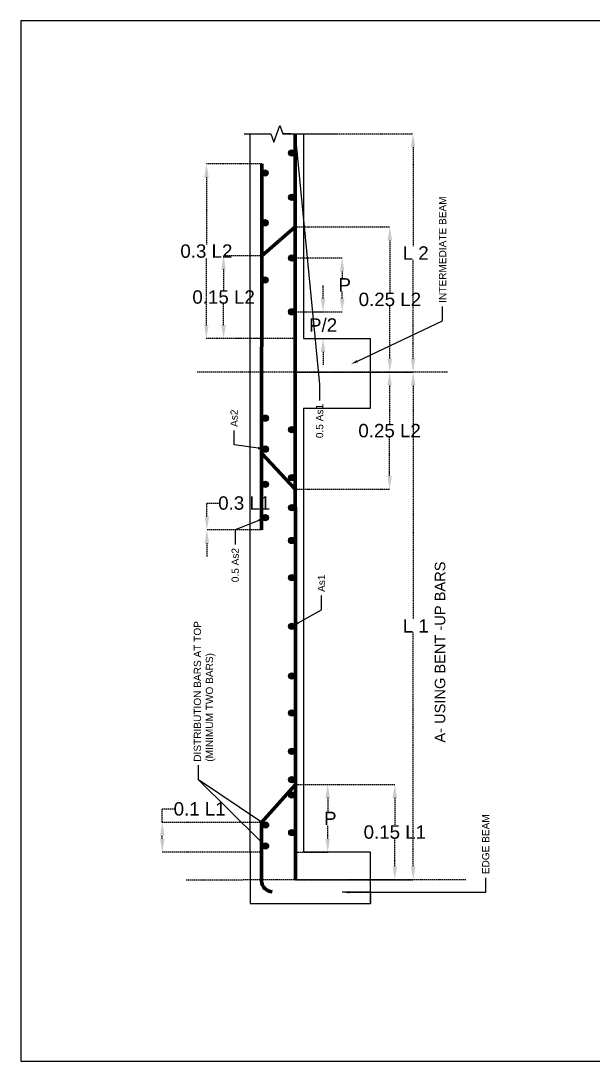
# Model space of a CAD drawing. Header units: millimetres. Extents: x 955 to 145987, y 2368 to 73967.
# Drawn here: x 65803 to 71355, y 45582 to 55682 of the extents above; entities that cross this region are included whole.
import ezdxf
from ezdxf import colors
from ezdxf.entities.mleader import LeaderData, LeaderLine
from ezdxf.math import Vec2, Vec3

# ---------------------------------------------------------------- set-up
doc = ezdxf.new("R2010")
doc.units = ezdxf.units.MM
doc.linetypes.add('HIDDENX2', pattern=[19.05, 12.7, -6.35])
doc.styles.get("Standard").update_dxf_attribs({"font": 'arial.ttf'})
doc.dimstyles.new('beam 2', dxfattribs={"dimtxt": 130, "dimasz": 130, "dimexe": 0.18, "dimexo": 0.0625, "dimgap": 0.09, "dimtad": 0, "dimtih": 1, "dimtoh": 1, "dimdec": 4, "dimzin": 0, "dimdsep": 46, "dimtxsty": 'Standard', "dimcen": 0.09, "dimadec": 0, "dimazin": 0, "dimtfac": 1, "dimtdec": 4, "dimtofl": 0, "dimtmove": 0, "dimatfit": 3, "dimfxl": 1, "dimtolj": 1, "dimtzin": 0, "dimarcsym": 0})

# ---------------------------------------------------------------- blocks, each defined once
blk = doc.blocks.new('*D73')
at = {"color": 0, "linetype": 'HIDDENX2', "lineweight": -2, "transparency": 16777216}
for p, q in [((68468, 52272), (69609, 52272)), ((69609, 52142), (69609, 49874)), ((69609, 47474), (69609, 49743)), ((68468, 47344), (69609, 47344))]:
    blk.add_line(p, q, dxfattribs=at)
at = {"color": 0, "linetype": 'HIDDENX2', "transparency": 16777216}
for points in [[(69587, 52142), (69631, 52142), (69609, 52272)], [(69587, 47474), (69631, 47474), (69609, 47344)]]:
    blk.add_solid(points, dxfattribs=at)
at = {"layer": 'DEFPOINTS', "color": 0, "linetype": 'HIDDENX2', "transparency": 16777216}
for p in [(68468, 52272), (69609, 52272), (68468, 47344)]:
    blk.add_point(p, dxfattribs=at)
at = {"color": 0, "linetype": 'HIDDENX2', "transparency": 16777216, "insert": (69609, 49808), "char_height": 130, "attachment_point": 5}
blk.add_mtext('\\A1; L 1 ', dxfattribs=at)
blk = doc.blocks.new('*D74')
at = {"color": 0, "linetype": 'HIDDENX2', "lineweight": -2, "transparency": 16777216}
for p, q in [((68467, 48268), (69431, 48268)), ((69431, 48138), (69431, 47873)), ((69431, 47475), (69431, 47740)), ((68468, 47344), (69431, 47345))]:
    blk.add_line(p, q, dxfattribs=at)
at = {"color": 0, "linetype": 'HIDDENX2', "transparency": 16777216}
for points in [[(69452, 48138), (69409, 48138), (69431, 48268)], [(69453, 47475), (69409, 47475), (69431, 47345)]]:
    blk.add_solid(points, dxfattribs=at)
at = {"layer": 'DEFPOINTS', "color": 0, "linetype": 'HIDDENX2', "transparency": 16777216}
for p in [(68467, 48268), (69431, 48268), (68468, 47344)]:
    blk.add_point(p, dxfattribs=at)
at = {"color": 0, "linetype": 'HIDDENX2', "transparency": 16777216, "insert": (69431, 47806), "char_height": 130, "attachment_point": 5}
blk.add_mtext('\\A1;0.15 L1', dxfattribs=at)
blk = doc.blocks.new('*D75')
at = {"color": 0, "linetype": 'HIDDENX2', "lineweight": -2, "transparency": 16777216}
for p, q in [((68467, 48268), (68780, 48268)), ((68780, 48138), (68780, 48004)), ((68780, 47740), (68780, 47874)), ((68468, 47610), (68780, 47610))]:
    blk.add_line(p, q, dxfattribs=at)
at = {"color": 0, "linetype": 'HIDDENX2', "transparency": 16777216}
for points in [[(68801, 48138), (68758, 48138), (68780, 48268)], [(68802, 47740), (68758, 47740), (68780, 47610)]]:
    blk.add_solid(points, dxfattribs=at)
at = {"layer": 'DEFPOINTS', "color": 0, "linetype": 'HIDDENX2', "transparency": 16777216}
for p in [(68467, 48268), (68780, 48268), (68467, 47610)]:
    blk.add_point(p, dxfattribs=at)
at = {"color": 0, "linetype": 'HIDDENX2', "transparency": 16777216, "insert": (68780, 47939), "char_height": 130, "attachment_point": 5}
blk.add_mtext('\\A1; P ', dxfattribs=at)
blk = doc.blocks.new('*D76')
at = {"color": 0, "linetype": 'HIDDENX2', "lineweight": -2, "transparency": 16777216}
for p, q in [((67175, 47901), (67175, 48031)), ((67175, 48031), (67305, 48031)), ((68139, 47901), (67175, 47901)), ((67175, 47740), (67175, 47771)), ((68139, 47610), (67175, 47610))]:
    blk.add_line(p, q, dxfattribs=at)
at = {"color": 0, "linetype": 'HIDDENX2', "transparency": 16777216}
for points in [[(67154, 47771), (67197, 47771), (67175, 47901)], [(67154, 47740), (67197, 47740), (67175, 47610)]]:
    blk.add_solid(points, dxfattribs=at)
at = {"layer": 'DEFPOINTS', "color": 0, "linetype": 'HIDDENX2', "transparency": 16777216}
for p in [(67175, 47901), (68139, 47901), (68139, 47610)]:
    blk.add_point(p, dxfattribs=at)
at = {"color": 0, "linetype": 'HIDDENX2', "transparency": 16777216, "insert": (67538, 48031), "char_height": 130, "attachment_point": 5}
blk.add_mtext('\\A1;0.1 L1', dxfattribs=at)
blk = doc.blocks.new('*D77')
at = {"color": 0, "linetype": 'HIDDENX2', "lineweight": -2, "transparency": 16777216}
for p, q in [((67608, 50870), (67608, 51000)), ((67608, 51000), (67738, 51000)), ((68139, 50740), (67608, 50740)), ((68139, 50740), (67608, 50740)), ((67608, 50610), (67608, 50480))]:
    blk.add_line(p, q, dxfattribs=at)
at = {"color": 0, "linetype": 'HIDDENX2', "transparency": 16777216}
for points in [[(67586, 50870), (67630, 50870), (67608, 50740)], [(67586, 50610), (67630, 50610), (67608, 50740)]]:
    blk.add_solid(points, dxfattribs=at)
at = {"layer": 'DEFPOINTS', "color": 0, "linetype": 'HIDDENX2', "transparency": 16777216}
for p in [(67608, 50740), (68139, 50740), (68139, 50740)]:
    blk.add_point(p, dxfattribs=at)
at = {"color": 0, "linetype": 'HIDDENX2', "transparency": 16777216, "insert": (67970, 51000), "char_height": 130, "attachment_point": 5}
blk.add_mtext('\\A1;0.3 L1', dxfattribs=at)
blk = doc.blocks.new('*D78')
at = {"color": 0, "linetype": 'HIDDENX2', "lineweight": -2, "transparency": 16777216}
for p, q in [((68141, 53401), (67770, 53401)), ((67770, 53271), (67770, 53066)), ((67770, 52728), (67770, 52933)), ((68466, 52598), (67770, 52598))]:
    blk.add_line(p, q, dxfattribs=at)
at = {"color": 0, "linetype": 'HIDDENX2', "transparency": 16777216}
for points in [[(67748, 53271), (67791, 53271), (67770, 53401)], [(67748, 52728), (67791, 52728), (67770, 52598)]]:
    blk.add_solid(points, dxfattribs=at)
at = {"layer": 'DEFPOINTS', "color": 0, "linetype": 'HIDDENX2', "transparency": 16777216}
for p in [(68141, 53401), (67770, 52598), (68466, 52598)]:
    blk.add_point(p, dxfattribs=at)
at = {"color": 0, "linetype": 'HIDDENX2', "transparency": 16777216, "insert": (67770, 53000), "char_height": 130, "attachment_point": 5}
blk.add_mtext('\\A1;0.15 L2', dxfattribs=at)
blk = doc.blocks.new('*D79')
at = {"color": 0, "linetype": 'HIDDENX2', "lineweight": -2, "transparency": 16777216}
for p, q in [((68465, 54584), (69608, 54584)), ((69608, 54454), (69608, 53494)), ((69608, 52402), (69608, 53363)), ((68466, 52272), (69608, 52272))]:
    blk.add_line(p, q, dxfattribs=at)
at = {"color": 0, "linetype": 'HIDDENX2', "transparency": 16777216}
for points in [[(69586, 54454), (69629, 54454), (69608, 54584)], [(69586, 52402), (69629, 52402), (69608, 52272)]]:
    blk.add_solid(points, dxfattribs=at)
at = {"layer": 'DEFPOINTS', "color": 0, "linetype": 'HIDDENX2', "transparency": 16777216}
for p in [(68465, 54584), (69608, 54584), (68466, 52272)]:
    blk.add_point(p, dxfattribs=at)
at = {"color": 0, "linetype": 'HIDDENX2', "transparency": 16777216, "insert": (69608, 53428), "char_height": 130, "attachment_point": 5}
blk.add_mtext('\\A1; L 2 ', dxfattribs=at)
blk = doc.blocks.new('*D69')
at = {"color": 0, "linetype": 'HIDDENX2', "lineweight": -2, "transparency": 16777216}
for p, q in [((68431, 53380), (68920, 53380)), ((68920, 53250), (68920, 53184)), ((68920, 52987), (68920, 53054)), ((68431, 52857), (68920, 52857))]:
    blk.add_line(p, q, dxfattribs=at)
at = {"color": 0, "linetype": 'HIDDENX2', "transparency": 16777216}
for points in [[(68899, 53250), (68942, 53250), (68920, 53380)], [(68899, 52987), (68942, 52987), (68920, 52857)]]:
    blk.add_solid(points, dxfattribs=at)
at = {"layer": 'DEFPOINTS', "color": 0, "linetype": 'HIDDENX2', "transparency": 16777216}
for p in [(68431, 53380), (68920, 53380), (68431, 52857)]:
    blk.add_point(p, dxfattribs=at)
at = {"color": 0, "linetype": 'HIDDENX2', "transparency": 16777216, "insert": (68920, 53119), "char_height": 130, "attachment_point": 5}
blk.add_mtext('\\A1; P ', dxfattribs=at)
blk = doc.blocks.new('*D70')
at = {"color": 0, "linetype": 'HIDDENX2', "lineweight": -2, "transparency": 16777216}
for p, q in [((68142, 54293), (67604, 54293)), ((67604, 54163), (67603, 53512)), ((67603, 52728), (67603, 53379)), ((68141, 52598), (67602, 52598))]:
    blk.add_line(p, q, dxfattribs=at)
at = {"color": 0, "linetype": 'HIDDENX2', "transparency": 16777216}
for points in [[(67582, 54163), (67626, 54163), (67604, 54293)], [(67581, 52728), (67624, 52728), (67603, 52598)]]:
    blk.add_solid(points, dxfattribs=at)
at = {"layer": 'DEFPOINTS', "color": 0, "linetype": 'HIDDENX2', "transparency": 16777216}
for p in [(67604, 54293), (68142, 54293), (68141, 52598)]:
    blk.add_point(p, dxfattribs=at)
at = {"color": 0, "linetype": 'HIDDENX2', "transparency": 16777216, "insert": (67603, 53446), "char_height": 130, "attachment_point": 5}
blk.add_mtext('\\A1;0.3 L2', dxfattribs=at)
blk = doc.blocks.new('*D71')
at = {"color": 0, "linetype": 'HIDDENX2', "lineweight": -2, "transparency": 16777216}
for p, q in [((68466, 52272), (69381, 52272)), ((69380, 52142), (69380, 51770)), ((69380, 51264), (69380, 51637)), ((68465, 51134), (69381, 51134))]:
    blk.add_line(p, q, dxfattribs=at)
at = {"color": 0, "linetype": 'HIDDENX2', "transparency": 16777216}
for points in [[(69359, 52142), (69402, 52142), (69380, 52272)], [(69359, 51264), (69402, 51264), (69380, 51134)]]:
    blk.add_solid(points, dxfattribs=at)
at = {"layer": 'DEFPOINTS', "color": 0, "linetype": 'HIDDENX2', "transparency": 16777216}
for p in [(68466, 52272), (69380, 52272), (68465, 51134)]:
    blk.add_point(p, dxfattribs=at)
at = {"color": 0, "linetype": 'HIDDENX2', "transparency": 16777216, "insert": (69380, 51703), "char_height": 130, "attachment_point": 5}
blk.add_mtext('\\A1;0.25 L2', dxfattribs=at)
blk = doc.blocks.new('*D72')
at = {"color": 0, "linetype": 'HIDDENX2', "lineweight": -2, "transparency": 16777216}
for p, q in [((68465, 53681), (69383, 53681)), ((69382, 53551), (69383, 53043)), ((69383, 52403), (69383, 52910)), ((68466, 52272), (69383, 52273))]:
    blk.add_line(p, q, dxfattribs=at)
at = {"color": 0, "linetype": 'HIDDENX2', "transparency": 16777216}
for points in [[(69404, 53551), (69361, 53551), (69382, 53681)], [(69405, 52403), (69361, 52403), (69383, 52273)]]:
    blk.add_solid(points, dxfattribs=at)
at = {"layer": 'DEFPOINTS', "color": 0, "linetype": 'HIDDENX2', "transparency": 16777216}
for p in [(68465, 53681), (68466, 52272), (69383, 52273)]:
    blk.add_point(p, dxfattribs=at)
at = {"color": 0, "linetype": 'HIDDENX2', "transparency": 16777216, "insert": (69383, 52977), "char_height": 130, "attachment_point": 5}
blk.add_mtext('\\A1;0.25 L2', dxfattribs=at)
blk = doc.blocks.new('*D68')
at = {"color": 0, "linetype": 'HIDDENX2', "lineweight": -2, "transparency": 16777216}
for p, q in [((68735, 52987), (68735, 53117)), ((68547, 52857), (68735, 52857)), ((68547, 52598), (68735, 52598)), ((68735, 52468), (68735, 52338))]:
    blk.add_line(p, q, dxfattribs=at)
at = {"color": 0, "linetype": 'HIDDENX2', "transparency": 16777216}
for points in [[(68713, 52987), (68756, 52987), (68735, 52857)], [(68713, 52468), (68756, 52468), (68735, 52598)]]:
    blk.add_solid(points, dxfattribs=at)
at = {"layer": 'DEFPOINTS', "color": 0, "linetype": 'HIDDENX2', "transparency": 16777216}
for p in [(68547, 52857), (68735, 52857), (68547, 52598)]:
    blk.add_point(p, dxfattribs=at)
at = {"color": 0, "linetype": 'HIDDENX2', "transparency": 16777216, "insert": (68735, 52728), "char_height": 130, "attachment_point": 5}
blk.add_mtext('\\A1;P/2', dxfattribs=at)

msp = doc.modelspace()

# ---------------------------------------------------------------- hatches: boundary and pattern name
h = msp.add_hatch(color=256)
h.dxf.hatch_style = 1
h.paths.add_polyline_path([(68461.3879, 54398.94565, 1), (68400.58515, 54398.94565, 1)])
h = msp.add_hatch(color=256)
h.dxf.hatch_style = 1
h.paths.add_polyline_path([(68203.05704, 54204.32668, 1), (68142.2543, 54204.32668, 1)])
h = msp.add_hatch(color=256)
h.dxf.hatch_style = 1
h.paths.add_polyline_path([(68461.3879, 53969.47502, 1), (68400.58515, 53969.47502, 1)])
h = msp.add_hatch(color=256)
h.dxf.hatch_style = 1
h.paths.add_polyline_path([(68203.05704, 53721.39851, 1), (68142.2543, 53721.39851, 1)])
h = msp.add_hatch(color=256)
h.dxf.hatch_style = 1
h.paths.add_polyline_path([(68461.3879, 53380.32949, 1), (68400.58515, 53380.32949, 1)])
h = msp.add_hatch(color=256)
h.dxf.hatch_style = 1
h.paths.add_polyline_path([(68203.05704, 53165.51002, 1), (68142.2543, 53165.51002, 1)])
h = msp.add_hatch(color=256)
h.dxf.hatch_style = 1
h.paths.add_polyline_path([(68461.3879, 52857.25641, 1), (68400.58515, 52857.25641, 1)])
h = msp.add_hatch(color=256)
h.dxf.hatch_style = 1
h.paths.add_polyline_path([(68206.05538, 51824.66598, 1), (68145.25263, 51824.66598, 1)])
h = msp.add_hatch(color=256)
h.dxf.hatch_style = 1
h.paths.add_polyline_path([(68461.3879, 51712.00165, 1), (68400.58515, 51712.00165, 1)])
h = msp.add_hatch(color=256)
h.dxf.hatch_style = 1
h.paths.add_polyline_path([(68206.05538, 51524.14215, 1), (68145.25263, 51524.14215, 1)])
h = msp.add_hatch(color=256)
h.dxf.hatch_style = 1
h.paths.add_polyline_path([(68206.05538, 51181.6335, 1), (68145.25263, 51181.6335, 1)])
h = msp.add_hatch(color=256)
h.dxf.hatch_style = 1
h.paths.add_polyline_path([(68461.3879, 51246.14025, 1), (68400.58515, 51246.14025, 1)])
h = msp.add_hatch(color=256)
h.dxf.hatch_style = 1
h.paths.add_polyline_path([(68461.3879, 50956.58168, 1), (68400.58515, 50956.58168, 1)])
h = msp.add_hatch(color=256)
h.dxf.hatch_style = 1
h.paths.add_polyline_path([(68206.05538, 50859.01242, 1), (68145.25263, 50859.01242, 1)])
h = msp.add_hatch(color=256)
h.dxf.hatch_style = 1
h.paths.add_polyline_path([(68461.3879, 50637.33275, 1), (68400.58515, 50637.33275, 1)])
h = msp.add_hatch(color=256)
h.dxf.hatch_style = 1
h.paths.add_polyline_path([(68461.3879, 50275.53236, 1), (68400.58515, 50275.53236, 1)])
h = msp.add_hatch(color=256)
h.dxf.hatch_style = 1
h.paths.add_polyline_path([(68461.3879, 49803.31617, 1), (68400.58515, 49803.31617, 1)])
h = msp.add_hatch(color=256)
h.dxf.hatch_style = 1
h.paths.add_polyline_path([(68461.3879, 49322.70487, 1), (68400.58515, 49322.70487, 1)])
h = msp.add_hatch(color=256)
h.dxf.hatch_style = 1
h.paths.add_polyline_path([(68461.3879, 48961.72192, 1), (68400.58515, 48961.72192, 1)])
h = msp.add_hatch(color=256)
h.dxf.hatch_style = 1
h.paths.add_polyline_path([(68461.44388, 48589.69463, 1), (68400.64114, 48589.69463, 1)])
h = msp.add_hatch(color=256)
h.dxf.hatch_style = 1
h.paths.add_polyline_path([(68461.44388, 48315.63037, 1), (68400.64114, 48315.63037, 1)])
h = msp.add_hatch(color=256)
h.dxf.hatch_style = 1
h.paths.add_polyline_path([(68461.44388, 48167.09171, 1), (68400.64114, 48167.09171, 1)])
h = msp.add_hatch(color=256)
h.dxf.hatch_style = 1
h.paths.add_polyline_path([(68206.37069, 47874.95105, 1), (68145.56795, 47874.95105, 1)])
h = msp.add_hatch(color=256)
h.dxf.hatch_style = 1
h.paths.add_polyline_path([(68462.03468, 47801.04457, 1), (68401.23194, 47801.04457, 1)])
h = msp.add_hatch(color=256)
h.dxf.hatch_style = 1
h.paths.add_polyline_path([(68206.37069, 47671.38371, 1), (68145.56795, 47671.38371, 1)])

# ---------------------------------------------------------------- linework, layer by layer
for p, q in [((68027.22386, 47610.29259), (68027.22386, 54584.45956)), ((68424.35958, 54584.11177), (68345.32315, 54584.45956)), ((68546.60096, 54584.45956), (68869.73091, 54584.64643)), ((68546.60096, 54584.45956), (68546.60096, 52598.08003)), ((68546.60096, 52598.08003), (69195.43873, 52598.45525)), ((69195.43873, 51922.06309), (69195.43873, 52598.45525)), ((68546.60096, 51921.68787), (69195.43873, 51922.06309)), ((68546.60096, 51921.68787), (68546.60096, 47610.29259)), ((68027.22386, 47610.29259), (68027.22386, 47113.80127)), ((69195.43873, 47610.29259), (68546.60096, 47610.29259)), ((69195.43873, 47113.80127), (69195.43873, 47610.29259)), ((68027.22386, 47113.80127), (69195.43873, 47113.80127))]:
    msp.add_line(p, q)
at = {"color": 240, "linetype": 'Continuous', "lineweight": 100, "true_color": 0xed1f24}
for p, q in [((68467.56453, 47344.40707), (68465.07779, 54584.45956)), ((68139.22236, 50739.59554), (68142.0242, 54292.66055)), ((68141.32132, 53401.32101), (68465.38824, 53680.59059)), ((68139.80715, 51481.18297), (68465.07779, 51134.20869)), ((68139.22236, 47900.59267), (68467.56453, 48268.08524)), ((68139.22236, 47330.47109), (68139.22236, 47900.59267))]:
    msp.add_line(p, q, dxfattribs=at)
at = {"linetype": 'HIDDENX2'}
for p, q in [((69942.36789, 52272.40887), (67513.57427, 52272.40887)), ((67408.39067, 47344.39941), (70119.11793, 47345.03953)), ((69195.43873, 47221.90888), (68921.06749, 47221.90888)), ((69195.43873, 47221.90888), (69195.43873, 47113.80127)), ((69195.43873, 47113.80127), (69195.43873, 47221.90888))]:
    msp.add_line(p, q, dxfattribs=at)
msp.add_lwpolyline([(65803.1546, 45582.28744), (80253.1546, 45582.28744), (80253.1546, 55682.28744), (65803.1546, 55682.28744)], close=True)
at = {"linetype": 'Continuous'}
msp.add_lwpolyline([(67968.81311, 54584.45956), (68228.50166, 54584.45956), (68257.70704, 54504.21846), (68316.11778, 54664.70066), (68345.32315, 54584.45956), (68605.0117, 54584.45956)], dxfattribs=at)
at = {"lineweight": -2}
for centre in [(68430.98652, 54398.94565), (68172.65567, 54204.32668), (68430.98652, 53969.47502), (68172.65567, 53721.39851), (68430.98652, 53380.32949), (68172.65567, 53165.51002), (68430.98652, 52857.25641), (68175.65401, 51824.66598), (68430.98652, 51712.00165), (68175.65401, 51524.14215), (68175.65401, 51181.6335), (68430.98652, 51246.14025), (68430.98652, 50956.58168), (68175.65401, 50859.01242), (68430.98652, 50637.33275), (68430.98652, 50275.53236), (68430.98652, 49803.31617), (68430.98652, 49322.70487), (68430.98652, 48961.72192), (68431.04251, 48589.69463), (68431.04251, 48315.63037), (68431.04251, 48167.09171), (68175.96932, 47874.95105), (68431.63331, 47801.04457), (68175.96932, 47671.38371)]:
    msp.add_circle(centre, 30.40137, dxfattribs=at)
at = {"color": 240, "lineweight": 100, "true_color": 0xed1f24}
msp.add_arc((68242.5708, 47330.47109), 103.34844, 180, 270.051038247, dxfattribs=at)

# ---------------------------------------------------------------- texts
at = {"linetype": 'HIDDENX2', "insert": (69818.37434, 48675.12677), "char_height": 101.5751757, "attachment_point": 1, "rotation": 90}
msp.add_mtext_dynamic_manual_height_columns('A- USING BENT -UP BARS', width=2001.6970635, gutter_width=507.87588, heights=[102.17315], dxfattribs=at)

# ---------------------------------------------------------------- dimensions: what is measured, and where the dimension line sits
at = {"linetype": 'HIDDENX2'}
for base, p1, p2, text, picture, middle in [((69607.6703, 54584.45956), (68465.87191, 52272.40887), (68465.07779, 54584.45956), ' L 2 ', '*D79', (69607.6703, 53428.43421)), ((67769.77167, 52597.84566), (68141.32132, 53401.32101), (68465.76013, 52597.84566), '0.15 L2', '*D78', (67769.77167, 52999.58333)), ((68920.25853, 53380.32949), (68430.98652, 52857.25641), (68430.98652, 53380.32949), ' P ', '*D69', (68920.25853, 53118.79295)), ((68734.60333, 52857.25641), (68546.60096, 52598.08003), (68546.60096, 52857.25641), 'P/2', '*D68', (68734.60333, 52727.66822)), ((69380.42821, 52272.40887), (68465.07779, 51134.20869), (68465.87191, 52272.40887), '0.25 L2', '*D71', (69380.42821, 51703.30878)), ((69609.00404, 52272.40887), (68467.56453, 47344.40707), (68467.56453, 52272.40887), ' L 1 ', '*D73', (69609.00404, 49808.40797)), ((67607.94569, 50739.59554), (68139.22236, 50739.59554), (68139.22236, 50739.59554), '0.3 L1', '*D77', (67970.0582, 50999.59554)), ((67175.47604, 47900.59267), (68139.22236, 47610.29259), (68139.22236, 47900.59267), '0.1 L1', '*D76', (67537.58855, 48030.59267))]:
    dim = msp.add_linear_dim(base=base, p1=p1, p2=p2, angle=90, text=text, dimstyle='beam 2', dxfattribs=at)
    dim.commit()
    dim.dimension.update_dxf_attribs({"geometry": picture, "text_midpoint": middle})
for p1, p2, distance, text, picture, middle in [((68140.68772, 52597.84566), (68142.0242, 54292.66055), 538.05926, '0.3 L2', '*D70', (67603.29687, 53445.6774)), ((68465.38824, 53680.59059), (68465.87191, 52272.40887), 917.0273, '0.25 L2', '*D72', (69382.65732, 52976.8147)), ((68467.56453, 47344.40707), (68467.24739, 48267.7303), -963.50751, '0.15 L1', '*D74', (69430.91341, 47806.39962)), ((68467.4732, 47610.29259), (68467.24739, 48267.7303), -312.53777, ' P ', '*D75', (68779.89805, 47939.11879))]:
    dim = msp.add_aligned_dim(p1=p1, p2=p2, distance=distance, text=text, dimstyle='beam 2', dxfattribs=at)
    dim.commit()
    dim.dimension.update_dxf_attribs({"geometry": picture, "text_midpoint": middle})

# ---------------------------------------------------------------- leaders
ml = msp.add_multileader_mtext('Standard', dxfattribs=at)
ml.set_content('0.5 As1', color=256)
ml.set_leader_properties()
ml.build(insert=Vec2(0, 0))
ml.multileader.update_dxf_attribs({"arrow_head_size": 70.09289, "scale": 30})
ctx = ml.context
ctx.base_point, ctx.scale, ctx.char_height, ctx.arrow_head_size, ctx.landing_gap_size, ctx.plane_origin, ctx.plane_x_axis, ctx.plane_y_axis = Vec3(68701.86298, 51617.70688), 30, 70.092893, 70.09289, 35.04645, Vec3(68465.07779, 51423.1707), Vec3(0, 1), Vec3(-1, 0)
ctx.text_align_type = 2
notes = []
notes.append((ctx, [(1, (1, 1, 0), (68701.86298, 52152.56676), (0, -1), 154.75177, [(0, [(68465.07779, 54584.45956)], 0, [])])]))
ctx.mtext.insert, ctx.mtext.text_direction, ctx.mtext.rotation, ctx.mtext.alignment, ctx.mtext.flow_direction = Vec3(68666.21888, 51962.76854), Vec3(0, 1), 1.5707963268, 3, 5
ml = msp.add_multileader_mtext('Standard', dxfattribs=at)
ml.set_content('INTERMEDIATE BEAM', color=256)
ml.set_leader_properties()
ml.build(insert=Vec2(0, 0))
ml.multileader.update_dxf_attribs({"arrow_head_size": 70.09289, "scale": 30})
ctx = ml.context
ctx.base_point, ctx.scale, ctx.char_height, ctx.arrow_head_size, ctx.landing_gap_size, ctx.plane_origin, ctx.plane_x_axis, ctx.plane_y_axis = Vec3(69894.5884, 52909.37884), 30, 70.0928927, 70.09289, 35.04645, Vec3(69004.11489, 52348.65345), Vec3(0, 1), Vec3(-1, 0)
notes.append((ctx, [(0, (1, 1, 0), (69894.5884, 52769.19305), (0, 1), 140.18579, [(0, [(69004.11489, 52348.65345)], 0, [])])]))
ctx.mtext.insert, ctx.mtext.text_direction, ctx.mtext.rotation, ctx.mtext.flow_direction = Vec3(69859.51805, 52944.42529), Vec3(0, 1), 1.5707963268, 5
ml = msp.add_multileader_mtext('Standard', dxfattribs=at)
ml.set_content('As2', color=256)
ml.set_leader_properties()
ml.build(insert=Vec2(0, 0))
ml.multileader.update_dxf_attribs({"arrow_head_size": 70.09289, "scale": 30})
ctx = ml.context
ctx.base_point, ctx.scale, ctx.char_height, ctx.arrow_head_size, ctx.landing_gap_size, ctx.plane_origin, ctx.plane_x_axis, ctx.plane_y_axis = Vec3(67872.6332, 51704.97472), 30, 70.092893, 70.09289, 35.04645, Vec3(68175.65401, 51524.14215), Vec3(0, 1), Vec3(-1, 0)
notes.append((ctx, [(0, (1, 1, 0), (67872.6332, 51564.78893), (0, 1), 140.18579, [(0, [(68175.65401, 51524.14215)], 0, [])])]))
ctx.mtext.insert, ctx.mtext.text_direction, ctx.mtext.rotation, ctx.mtext.flow_direction = Vec3(67837.013, 51740.02116), Vec3(0, 1), 1.5707963268, 5
ml = msp.add_multileader_mtext('Standard', dxfattribs=at)
ml.set_content('0.5 As2', color=256)
ml.set_leader_properties()
ml.build(insert=Vec2(0, 0))
ml.multileader.update_dxf_attribs({"arrow_head_size": 70.09289, "scale": 30})
ctx = ml.context
ctx.base_point, ctx.scale, ctx.char_height, ctx.arrow_head_size, ctx.landing_gap_size, ctx.plane_origin, ctx.plane_x_axis, ctx.plane_y_axis = Vec3(67882.86775, 50206.48793), 30, 70.092893, 70.09289, 35.04645, Vec3(68175.65401, 50859.01242), Vec3(0, 1), Vec3(-1, 0)
ctx.text_align_type = 2
notes.append((ctx, [(0, (1, 1, 0), (67882.86775, 50739.59554), (0, -1), 140.18579, [(0, [(68175.65401, 50859.01242)], 0, [])])]))
ctx.mtext.insert, ctx.mtext.text_direction, ctx.mtext.rotation, ctx.mtext.alignment, ctx.mtext.flow_direction = Vec3(67847.22365, 50564.36331), Vec3(0, 1), 1.5707963268, 3, 5
ml = msp.add_multileader_mtext('Standard', dxfattribs=at)
ml.set_content('As1', color=256)
ml.set_leader_properties()
ml.build(insert=Vec2(0, 0))
ml.multileader.update_dxf_attribs({"arrow_head_size": 70.09289, "scale": 30})
ctx = ml.context
ctx.base_point, ctx.scale, ctx.char_height, ctx.arrow_head_size, ctx.landing_gap_size, ctx.plane_origin, ctx.plane_x_axis, ctx.plane_y_axis = Vec3(68719.765, 50102.72019), 30, 70.092893, 70.09289, 35.04645, Vec3(68430.98652, 49803.31617), Vec3(0, 1), Vec3(-1, 0)
notes.append((ctx, [(0, (1, 1, 0), (68719.765, 49962.53441), (0, 1), 140.18579, [(0, [(68430.98652, 49803.31617)], 0, [])])]))
ctx.mtext.insert, ctx.mtext.text_direction, ctx.mtext.rotation, ctx.mtext.flow_direction = Vec3(68684.1448, 50137.76664), Vec3(0, 1), 1.5707963268, 5
ml = msp.add_multileader_mtext('Standard', dxfattribs=at)
ml.set_content('DISTRIBUTION BARS AT TOP\\P(MINIMUM TWO BARS)', color=256)
ml.set_leader_properties()
ml.build(insert=Vec2(0, 0))
ml.multileader.update_dxf_attribs({"arrow_head_size": 70.09289, "scale": 30})
ctx = ml.context
ctx.base_point, ctx.scale, ctx.char_height, ctx.arrow_head_size, ctx.landing_gap_size, ctx.plane_origin, ctx.plane_x_axis, ctx.plane_y_axis = Vec3(67526.07571, 48454.48432), 30, 70.0928927, 70.09289, 35.04645, Vec3(68175.96932, 47671.38371), Vec3(0, 1), Vec3(-1, 0)
notes.append((ctx, [(0, (1, 1, 0), (67526.07571, 48314.29853), (0, 1), 140.18579, [(0, [(68175.96932, 47671.38371)], 0, [])])]))
ctx.mtext.insert, ctx.mtext.text_direction, ctx.mtext.rotation, ctx.mtext.flow_direction = Vec3(67480.7257, 48489.53076), Vec3(0, 1), 1.5707963268, 5
ml = msp.add_multileader_mtext('Standard', dxfattribs=at)
ml.set_content('', color=256)
ml.set_leader_properties()
ml.build(insert=Vec2(0, 0))
ml.multileader.update_dxf_attribs({"arrow_head_size": 70.09289, "scale": 30})
ctx = ml.context
ctx.base_point, ctx.scale, ctx.char_height, ctx.arrow_head_size, ctx.landing_gap_size, ctx.plane_origin, ctx.plane_x_axis, ctx.plane_y_axis = Vec3(67526.07571, 48454.48432), 30, 70.09289, 70.09289, 35.04645, Vec3(68175.96932, 47874.95105), Vec3(0, 1), Vec3(-1, 0)
notes.append((ctx, [(0, (1, 1, 0), (67526.07571, 48314.29853), (0, 1), 140.18579, [(0, [(68175.96932, 47874.95105)], 0, [])])]))
ctx.mtext.insert, ctx.mtext.text_direction, ctx.mtext.rotation, ctx.mtext.flow_direction = Vec3(67491.02926, 48489.53076), Vec3(0, 1), 1.5707963268, 5
ml = msp.add_multileader_mtext('Standard', dxfattribs=at)
ml.set_content('EDGE BEAM', color=256)
ml.set_leader_properties()
ml.build(insert=Vec2(0, 0))
ml.multileader.update_dxf_attribs({"arrow_head_size": 70.09289, "scale": 30})
ctx = ml.context
ctx.base_point, ctx.scale, ctx.char_height, ctx.arrow_head_size, ctx.landing_gap_size, ctx.plane_origin, ctx.plane_x_axis, ctx.plane_y_axis = Vec3(70312.82828, 47362.09466), 30, 70.092893, 70.09289, 35.04645, Vec3(68921.06749, 47221.90888), Vec3(0, 1), Vec3(-1, 0)
notes.append((ctx, [(0, (1, 1, 0), (70312.82828, 47221.90888), (0, 1), 140.18579, [(0, [(68921.06749, 47221.90888)], 0, [])])]))
ctx.mtext.insert, ctx.mtext.text_direction, ctx.mtext.rotation, ctx.mtext.flow_direction = Vec3(70277.18418, 47397.14111), Vec3(0, 1), 1.5707963268, 5
for ctx, leaders in notes:
    for number, flags, end, landing, length, lines in leaders:
        leader = LeaderData()
        leader.index, (leader.has_last_leader_line, leader.has_dogleg_vector, leader.attachment_direction) = number, flags
        leader.last_leader_point, leader.dogleg_vector, leader.dogleg_length = Vec3(end), Vec3(landing), length
        for number, points, colour, breaks in lines:
            line = LeaderLine()
            line.index, line.vertices, line.color, line.breaks = number, Vec3.list(points), colors.encode_raw_color(colour), breaks
            leader.lines.append(line)
        ctx.leaders.append(leader)

doc.saveas('drawing.dxf')
